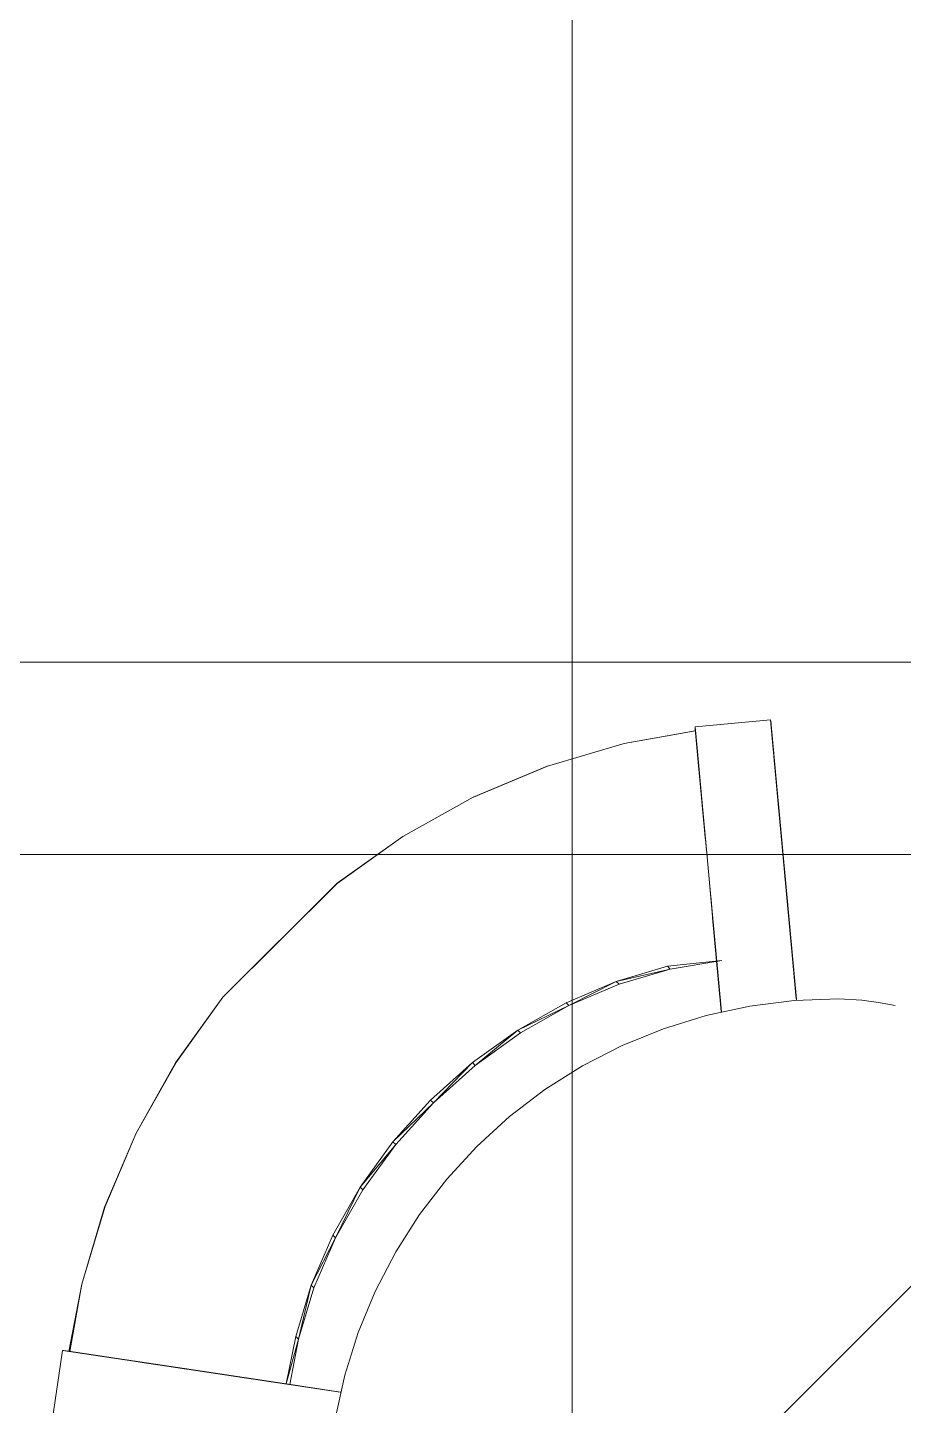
# Model space of a CAD drawing. Extents: x -566 to 72611, y -487 to 32334.
# Drawn here: x 159.95 to 172.96, y 271.96 to 292.43 of the extents above; entities that cross this region are included whole.
import ezdxf

# ---------------------------------------------------------------- set-up
doc = ezdxf.new("R2010")
doc.units = 0
doc.header["$LTSCALE"] = 0.5
doc.header["$MEASUREMENT"] = 0
doc.layers.add('ceilling', color=141, linetype='CONTINUOUS', lineweight=18)
doc.layers.add('floor', color=7, linetype='CONTINUOUS', lineweight=5, true_color=0xcfcfcf)
doc.layers.add('layout', color=7, linetype='CONTINUOUS', lineweight=5, true_color=0xcfcfcf)

msp = doc.modelspace()

# ---------------------------------------------------------------- hatches: boundary and pattern name
at = {"layer": 'floor'}
h = msp.add_hatch(dxfattribs=at)
h.set_pattern_fill('ANSI37', color=256, scale=100, angle=45)
h.set_pattern_definition([(90, (243.028, 267.632), (-12.5, 9e-16), []), (180, (243.028, 267.632), (-9e-16, -12.5), [])])
h.paths.add_polyline_path([(253.46925, 349.5), (154.11744, 349.5), (154.11744, 348.5), (101.14781, 348.5), (101.14781, 349.5), (0, 349.5), (0, 344.5), (36, 344.5, -0.33835703), (0, 308.66941), (0, 308.5), (0, 173.75), (253.46925, 173.75)])
h.paths.add_polyline_path([(36, 344.5), (0, 344.5), (0, 308.66941, 0.33835703)], flags=17)
h.paths.add_polyline_path([(253.46925, 173.75), (0, 173.75), (0, 173.74997), (0, 169.75), (253.46925, 169.75)])
h.paths.add_polyline_path([(253.46925, 169.75), (0, 169.75), (0, 149.21137), (36, 149.21137, -0.33835703), (0, 113.38078), (0, 113.21137), (0, 29.94998), (0, -5), (253.46925, -5)])
h.paths.add_polyline_path([(36, 149.21137), (0, 149.21137), (0, 113.38078, 0.33835703)], flags=17)
h.paths.add_polyline_path([(575.25, 169.75), (510, 169.75), (474.75, 169.75), (327.5, 169.75), (285.46925, 169.75), (285.46925, 165.75), (253.46925, 165.75), (253.46925, -5), (263.99725, -5), (263.99725, 95.99051), (287, 95.99051), (287, 97.5), (292, 97.5), (292, -5), (341.25, -5), (341.25, 13.02988), (341.25012, 15.02988), (346.24839, 15.02988, 0.36108524), (374.08728, 41.24999), (346.25012, 41.24999), (346.25012, 42.99999), (341.25, 42.99999), (341.25, 44.99999), (341.25, 97.5), (357.75, 97.5), (405.75, 97.5), (575.25, 97.5)])

# ---------------------------------------------------------------- linework, layer by layer
at = {"layer": 'ceilling'}
msp.add_line((0, 283), (533.5, 283), dxfattribs=at)
at = {"layer": 'layout'}
for points in [[(169.86365, 282.03963, -67.26699), (169.86365, 282.03963, -67.26699), (169.86377, 282.03838, -67.22689), (170.9857, 282.14307, -67.26699)], [(170.98583, 282.14182, -67.22689), (170.98583, 282.14182, -67.22689), (170.9857, 282.14307, -67.26699), (169.86377, 282.03838, -67.22689)], [(170.9857, 282.14307, -67.26699), (170.9857, 282.14307, -67.26699), (171.07997, 281.12099, -67.48286), (170.99415, 282.05158, -67.48643)], [(171.07176, 281.21047, -67.34798), (171.07176, 281.21047, -67.34798), (171.07997, 281.12099, -67.48286), (170.9857, 282.14307, -67.26699)], [(171.06328, 281.30244, -67.21458), (171.06328, 281.30244, -67.21458), (171.07176, 281.21047, -67.34798), (170.9857, 282.14307, -67.26699)], [(170.98583, 282.14182, -67.22689), (170.98583, 282.14182, -67.22689), (171.06328, 281.30244, -67.21458), (170.9857, 282.14307, -67.26699)], [(170.9864, 282.13601, -67.18715), (170.9864, 282.13601, -67.18715), (171.06328, 281.30244, -67.21458), (170.98583, 282.14182, -67.22689)], [(171.05452, 281.39689, -67.0827), (171.05452, 281.39689, -67.0827), (171.06328, 281.30244, -67.21458), (170.9864, 282.13601, -67.18715)], [(170.98733, 282.12574, -67.14822), (170.98733, 282.12574, -67.14822), (171.05452, 281.39689, -67.0827), (170.9864, 282.13601, -67.18715)], [(170.98867, 282.11106, -67.11057), (170.98867, 282.11106, -67.11057), (171.05452, 281.39689, -67.0827), (170.98733, 282.12574, -67.14822)], [(170.99044, 282.09215, -67.07462), (170.99044, 282.09215, -67.07462), (171.05452, 281.39689, -67.0827), (170.98867, 282.11106, -67.11057)], [(169.86918, 281.97964, -67.27966), (169.86918, 281.97964, -67.27966), (168.81225, 281.79313, -67.36029), (169.86727, 281.97723, -67.23956)], [(169.86365, 282.03963, -67.26699), (169.86365, 282.03963, -67.26699), (169.87209, 281.94814, -67.48643), (169.95791, 281.01755, -67.48286)], [(169.94968, 281.10701, -67.34798), (169.94968, 281.10701, -67.34798), (169.86365, 282.03963, -67.26699), (169.95791, 281.01755, -67.48286)], [(169.94122, 281.199, -67.21458), (169.94122, 281.199, -67.21458), (169.86365, 282.03963, -67.26699), (169.94968, 281.10701, -67.34798)], [(169.86377, 282.03838, -67.22689), (169.86377, 282.03838, -67.22689), (169.86365, 282.03963, -67.26699), (169.94122, 281.199, -67.21458)], [(169.86432, 282.03255, -67.18715), (169.86432, 282.03255, -67.18715), (169.86377, 282.03838, -67.22689), (169.94122, 281.199, -67.21458)], [(169.93246, 281.29346, -67.0827), (169.93246, 281.29346, -67.0827), (169.86432, 282.03255, -67.18715), (169.94122, 281.199, -67.21458)], [(169.86527, 282.0223, -67.14822), (169.86527, 282.0223, -67.14822), (169.86432, 282.03255, -67.18715), (169.93246, 281.29346, -67.0827)], [(169.86661, 282.00762, -67.11057), (169.86661, 282.00762, -67.11057), (169.86527, 282.0223, -67.14822), (169.93246, 281.29346, -67.0827)], [(169.86838, 281.98871, -67.07462), (169.86838, 281.98871, -67.07462), (169.86661, 282.00762, -67.11057), (169.93246, 281.29346, -67.0827)], [(169.93002, 281.32048, -67.04916), (169.93002, 281.32048, -67.04916), (169.86838, 281.98871, -67.07462), (169.93246, 281.29346, -67.0827)], [(169.87049, 281.96584, -67.0408), (169.87049, 281.96584, -67.0408), (169.86838, 281.98871, -67.07462), (169.93002, 281.32048, -67.04916)], [(169.92718, 281.35089, -67.01825), (169.92718, 281.35089, -67.01825), (169.87049, 281.96584, -67.0408), (169.93002, 281.32048, -67.04916)], [(169.87291, 281.93931, -67.00951), (169.87291, 281.93931, -67.00951), (169.87049, 281.96584, -67.0408), (169.92718, 281.35089, -67.01825)], [(169.87209, 281.94814, -67.48643), (169.87209, 281.94814, -67.48643), (169.88034, 281.85938, -67.70689), (169.96595, 280.93048, -67.61917)], [(169.95791, 281.01755, -67.48286), (169.95791, 281.01755, -67.48286), (169.87209, 281.94814, -67.48643), (169.96595, 280.93048, -67.61917)], [(169.92408, 281.38432, -66.99026), (169.92408, 281.38432, -66.99026), (169.87291, 281.93931, -67.00951), (169.92718, 281.35089, -67.01825)], [(169.87567, 281.90933, -66.98109), (169.87567, 281.90933, -66.98109), (169.87291, 281.93931, -67.00951), (169.92408, 281.38432, -66.99026)], [(169.92075, 281.42045, -66.96545), (169.92075, 281.42045, -66.96545), (169.87567, 281.90933, -66.98109), (169.92408, 281.38432, -66.99026)], [(169.87874, 281.87622, -66.95587), (169.87874, 281.87622, -66.95587), (169.87567, 281.90933, -66.98109), (169.92075, 281.42045, -66.96545)], [(171.05208, 281.42392, -67.04916), (171.05208, 281.42392, -67.04916), (171.05452, 281.39689, -67.0827), (170.99044, 282.09215, -67.07462)], [(170.99255, 282.06928, -67.0408), (170.99255, 282.06928, -67.0408), (171.05208, 281.42392, -67.04916), (170.99044, 282.09215, -67.07462)], [(171.04923, 281.45433, -67.01825), (171.04923, 281.45433, -67.01825), (171.05208, 281.42392, -67.04916), (170.99255, 282.06928, -67.0408)], [(170.99497, 282.04275, -67.00951), (170.99497, 282.04275, -67.00951), (171.04923, 281.45433, -67.01825), (170.99255, 282.06928, -67.0408)], [(170.99415, 282.05158, -67.48643), (170.99415, 282.05158, -67.48643), (171.08801, 281.03392, -67.61917), (171.0024, 281.96282, -67.70689)], [(171.07997, 281.12099, -67.48286), (171.07997, 281.12099, -67.48286), (171.08801, 281.03392, -67.61917), (170.99415, 282.05158, -67.48643)], [(171.04614, 281.48776, -66.99026), (171.04614, 281.48776, -66.99026), (171.04923, 281.45433, -67.01825), (170.99497, 282.04275, -67.00951)], [(170.99772, 282.01277, -66.98109), (170.99772, 282.01277, -66.98109), (171.04614, 281.48776, -66.99026), (170.99497, 282.04275, -67.00951)], [(171.04281, 281.52389, -66.96545), (171.04281, 281.52389, -66.96545), (171.04614, 281.48776, -66.99026), (170.99772, 282.01277, -66.98109)], [(171.0008, 281.97966, -66.95587), (171.0008, 281.97966, -66.95587), (171.04281, 281.52389, -66.96545), (170.99772, 282.01277, -66.98109)], [(171.03928, 281.5624, -66.94405), (171.03928, 281.5624, -66.94405), (171.04281, 281.52389, -66.96545), (171.0008, 281.97966, -66.95587)], [(171.00412, 281.94387, -66.93417), (171.00412, 281.94387, -66.93417), (171.03928, 281.5624, -66.94405), (171.0008, 281.97966, -66.95587)], [(171.0024, 281.96282, -67.70689), (171.0024, 281.96282, -67.70689), (171.10331, 280.86744, -67.89597), (171.01029, 281.87698, -67.92834)], [(171.09582, 280.94937, -67.7569), (171.09582, 280.94937, -67.7569), (171.10331, 280.86744, -67.89597), (171.0024, 281.96282, -67.70689)], [(171.08801, 281.03392, -67.61917), (171.08801, 281.03392, -67.61917), (171.09582, 280.94937, -67.7569), (171.0024, 281.96282, -67.70689)], [(171.03551, 281.60291, -66.92626), (171.03551, 281.60291, -66.92626), (171.03928, 281.5624, -66.94405), (171.00412, 281.94387, -66.93417)], [(171.00619, 281.9213, -66.92349), (171.00619, 281.9213, -66.92349), (171.03551, 281.60291, -66.92626), (171.00412, 281.94387, -66.93417)], [(171.03164, 281.64504, -66.91226), (171.03164, 281.64504, -66.91226), (171.03551, 281.60291, -66.92626), (171.00619, 281.9213, -66.92349)], [(171.01126, 281.86606, -66.90224), (171.01126, 281.86606, -66.90224), (171.03164, 281.64504, -66.91226), (171.00619, 281.9213, -66.92349)], [(171.00619, 281.9213, -66.92349), (171.00619, 281.9213, -66.92349), (171.00764, 281.90586, -66.91623), (171.01126, 281.86606, -66.90224)], [(160.4265, 261.07602, -69.72025), (181.23194, 281.88405, -69.73263), (160.42512, 261.07723, -69.73263)], [(181.23194, 281.88405, -69.73263), (160.4265, 261.07602, -69.72025), (181.23324, 281.88275, -69.72025)], [(167.66926, 281.45649, -67.41459), (167.66926, 281.45649, -67.41459), (168.81225, 281.79313, -67.36029), (167.67154, 281.45514, -67.45481)], [(169.9172, 281.45894, -66.94405), (169.9172, 281.45894, -66.94405), (169.87874, 281.87622, -66.95587), (169.92075, 281.42045, -66.96545)], [(169.88207, 281.84043, -66.93417), (169.88207, 281.84043, -66.93417), (169.87874, 281.87622, -66.95587), (169.9172, 281.45894, -66.94405)], [(169.88034, 281.85938, -67.70689), (169.88034, 281.85938, -67.70689), (169.88823, 281.77354, -67.92834), (169.98125, 280.764, -67.89597)], [(169.97376, 280.84594, -67.7569), (169.97376, 280.84594, -67.7569), (169.88034, 281.85938, -67.70689), (169.98125, 280.764, -67.89597)], [(169.96595, 280.93048, -67.61917), (169.96595, 280.93048, -67.61917), (169.88034, 281.85938, -67.70689), (169.97376, 280.84594, -67.7569)], [(169.91345, 281.49947, -66.92626), (169.91345, 281.49947, -66.92626), (169.88207, 281.84043, -66.93417), (169.9172, 281.45894, -66.94405)], [(169.88413, 281.81786, -66.92349), (169.88413, 281.81786, -66.92349), (169.88207, 281.84043, -66.93417), (169.91345, 281.49947, -66.92626)], [(169.90958, 281.5416, -66.91227), (169.90958, 281.5416, -66.91227), (169.88413, 281.81786, -66.92349), (169.91345, 281.49947, -66.92626)], [(169.8892, 281.76262, -66.90224), (169.8892, 281.76262, -66.90224), (169.88413, 281.81786, -66.92349), (169.90958, 281.5416, -66.91227)], [(169.88823, 281.77354, -67.92834), (169.88823, 281.77354, -67.92834), (169.89585, 281.69053, -68.15076), (169.98862, 280.68453, -68.03635)], [(169.98125, 280.764, -67.89597), (169.98125, 280.764, -67.89597), (169.88823, 281.77354, -67.92834), (169.98862, 280.68453, -68.03635)], [(169.90558, 281.58499, -66.90217), (169.90558, 281.58499, -66.90217), (169.8892, 281.76262, -66.90224), (169.90958, 281.5416, -66.91227)], [(169.90558, 281.58499, -66.90217), (169.90558, 281.58499, -66.90217), (169.8892, 281.76262, -66.90224), (169.89326, 281.71844, -66.89612)], [(169.89739, 281.67381, -66.89406), (169.89739, 281.67381, -66.89406), (169.89326, 281.71844, -66.89612), (169.90152, 281.62917, -66.89609)], [(169.90558, 281.58499, -66.90217), (169.90558, 281.58499, -66.90217), (169.89326, 281.71844, -66.89612), (169.90152, 281.62917, -66.89609)], [(169.89585, 281.69053, -68.15076), (169.89585, 281.69053, -68.15076), (169.90322, 281.61037, -68.37411), (170.00256, 280.5334, -68.32092)], [(169.99567, 280.60767, -68.17802), (169.99567, 280.60767, -68.17802), (169.89585, 281.69053, -68.15076), (170.00256, 280.5334, -68.32092)], [(169.98862, 280.68453, -68.03635), (169.98862, 280.68453, -68.03635), (169.89585, 281.69053, -68.15076), (169.99567, 280.60767, -68.17802)], [(171.01029, 281.87698, -67.92834), (171.01029, 281.87698, -67.92834), (171.11068, 280.78797, -68.03635), (171.01791, 281.79397, -68.15076)], [(171.10331, 280.86744, -67.89597), (171.10331, 280.86744, -67.89597), (171.11068, 280.78797, -68.03635), (171.01029, 281.87698, -67.92834)], [(171.02764, 281.68843, -66.90217), (171.02764, 281.68843, -66.90217), (171.03164, 281.64504, -66.91226), (171.01126, 281.86606, -66.90224)], [(171.01532, 281.82188, -66.89612), (171.01532, 281.82188, -66.89612), (171.02764, 281.68843, -66.90217), (171.01126, 281.86606, -66.90224)], [(171.02357, 281.73261, -66.89609), (171.02357, 281.73261, -66.89609), (171.02764, 281.68843, -66.90217), (171.01532, 281.82188, -66.89612)], [(171.01945, 281.77725, -66.89406), (171.01945, 281.77725, -66.89406), (171.02357, 281.73261, -66.89609), (171.01532, 281.82188, -66.89612)], [(171.01791, 281.79397, -68.15076), (171.01791, 281.79397, -68.15076), (171.12461, 280.63684, -68.32092), (171.02528, 281.71381, -68.37411)], [(171.11773, 280.71111, -68.17802), (171.11773, 280.71111, -68.17802), (171.12461, 280.63684, -68.32092), (171.01791, 281.79397, -68.15076)], [(171.11068, 280.78797, -68.03635), (171.11068, 280.78797, -68.03635), (171.11773, 280.71111, -68.17802), (171.01791, 281.79397, -68.15076)], [(171.02528, 281.71381, -68.37411), (171.02528, 281.71381, -68.37411), (171.1312, 280.5652, -68.465), (171.03248, 281.63641, -68.59835)], [(171.12461, 280.63684, -68.32092), (171.12461, 280.63684, -68.32092), (171.1312, 280.5652, -68.465), (171.02528, 281.71381, -68.37411)], [(169.90322, 281.61037, -68.37411), (169.90322, 281.61037, -68.37411), (169.91042, 281.53297, -68.59835), (170.00914, 280.46176, -68.465)], [(170.00256, 280.5334, -68.32092), (170.00256, 280.5334, -68.32092), (169.90322, 281.61037, -68.37411), (170.00914, 280.46176, -68.465)], [(169.91042, 281.53297, -68.59835), (169.91042, 281.53297, -68.59835), (169.9172, 281.45859, -68.82346), (170.02165, 280.32643, -68.75656)], [(170.01548, 280.3928, -68.61022), (170.01548, 280.3928, -68.61022), (169.91042, 281.53297, -68.59835), (170.02165, 280.32643, -68.75656)], [(170.00914, 280.46176, -68.465), (170.00914, 280.46176, -68.465), (169.91042, 281.53297, -68.59835), (170.01548, 280.3928, -68.61022)], [(171.03248, 281.63641, -68.59835), (171.03248, 281.63641, -68.59835), (171.14371, 280.42987, -68.75656), (171.03928, 281.56205, -68.82346)], [(171.13754, 280.49624, -68.61022), (171.13754, 280.49624, -68.61022), (171.14371, 280.42987, -68.75656), (171.03248, 281.63641, -68.59835)], [(171.1312, 280.5652, -68.465), (171.1312, 280.5652, -68.465), (171.13754, 280.49624, -68.61022), (171.03248, 281.63641, -68.59835)], [(171.03928, 281.56205, -68.82346), (171.03928, 281.56205, -68.82346), (171.15032, 280.35757, -68.99538), (171.04589, 281.49044, -69.04939)], [(171.14371, 280.42987, -68.75656), (171.14371, 280.42987, -68.75656), (171.15032, 280.35757, -68.99538), (171.03928, 281.56205, -68.82346)], [(171.04589, 281.49044, -69.04939), (171.04589, 281.49044, -69.04939), (171.15678, 280.28822, -69.23502), (171.05229, 281.42172, -69.27612)], [(171.15032, 280.35757, -68.99538), (171.15032, 280.35757, -68.99538), (171.15678, 280.28822, -69.23502), (171.04589, 281.49044, -69.04939)], [(166.56697, 280.9914, -67.41885), (166.56697, 280.9914, -67.41885), (167.6682, 281.45422, -67.37444), (166.56752, 280.99349, -67.45901)], [(166.56752, 280.99349, -67.45901), (166.56752, 280.99349, -67.45901), (167.66926, 281.45649, -67.41459), (166.56971, 280.99206, -67.49924)], [(167.66926, 281.45649, -67.41459), (167.66926, 281.45649, -67.41459), (166.56752, 280.99349, -67.45901), (167.6682, 281.45422, -67.37444)], [(169.9172, 281.45859, -68.82346), (169.9172, 281.45859, -68.82346), (169.92383, 281.387, -69.04939), (170.0467, 280.05409, -92.37602)], [(170.02165, 280.32643, -68.75656), (170.02165, 280.32643, -68.75656), (169.9172, 281.45859, -68.82346), (170.0467, 280.05409, -92.37602)], [(171.05229, 281.42172, -69.27612), (171.05229, 281.42172, -69.27612), (171.16278, 280.22237, -69.47433), (171.05835, 281.35593, -69.50362)], [(171.15678, 280.28822, -69.23502), (171.15678, 280.28822, -69.23502), (171.16278, 280.22237, -69.47433), (171.05229, 281.42172, -69.27612)], [(171.05835, 281.35593, -69.50362), (171.05835, 281.35593, -69.50362), (171.16777, 280.16877, -69.67496), (171.06412, 281.29277, -69.73302)], [(171.16278, 280.22237, -69.47433), (171.16278, 280.22237, -69.47433), (171.16777, 280.16877, -69.67496), (171.05835, 281.35593, -69.50362)], [(171.06412, 281.29277, -69.73302), (171.06412, 281.29277, -69.73302), (171.17259, 280.11622, -69.87468), (171.06889, 281.24069, -69.9282)], [(171.16777, 280.16877, -69.67496), (171.16777, 280.16877, -69.67496), (171.17259, 280.11622, -69.87468), (171.06412, 281.29277, -69.73302)], [(171.06889, 281.24069, -69.9282), (171.06889, 281.24069, -69.9282), (171.17734, 280.06429, -70.07454), (171.07367, 281.18896, -70.12471)], [(171.17259, 280.11622, -69.87468), (171.17259, 280.11622, -69.87468), (171.17734, 280.06429, -70.07454), (171.06889, 281.24069, -69.9282)], [(171.07367, 281.18896, -70.12471), (171.07367, 281.18896, -70.12471), (171.18208, 280.01302, -70.27457), (171.07839, 281.13785, -70.32137)], [(171.17734, 280.06429, -70.07454), (171.17734, 280.06429, -70.07454), (171.18208, 280.01302, -70.27457), (171.07367, 281.18896, -70.12471)], [(171.07839, 281.13785, -70.32137), (171.07839, 281.13785, -70.32137), (171.18677, 279.96241, -70.47474), (171.08308, 281.0874, -70.51819)], [(171.18208, 280.01302, -70.27457), (171.18208, 280.01302, -70.27457), (171.18677, 279.96241, -70.47474), (171.07839, 281.13785, -70.32137)], [(171.08308, 281.0874, -70.51819), (171.08308, 281.0874, -70.51819), (171.19136, 279.91255, -70.67506), (171.08763, 281.03767, -70.71515)], [(171.18677, 279.96241, -70.47474), (171.18677, 279.96241, -70.47474), (171.19136, 279.91255, -70.67506), (171.08308, 281.0874, -70.51819)], [(166.56752, 280.99349, -67.45901), (166.56752, 280.99349, -67.45901), (165.52119, 280.41015, -67.49301), (166.56697, 280.9914, -67.41885)], [(171.08763, 281.03767, -70.71515), (171.08763, 281.03767, -70.71515), (171.19589, 279.86332, -70.87553), (171.0922, 280.98848, -70.91225)], [(171.19136, 279.91255, -70.67506), (171.19136, 279.91255, -70.67506), (171.19589, 279.86332, -70.87553), (171.08763, 281.03767, -70.71515)], [(171.0922, 280.98848, -70.91225), (171.0922, 280.98848, -70.91225), (171.20037, 279.81473, -71.07615), (171.09666, 280.94005, -71.10952)], [(171.19589, 279.86332, -70.87553), (171.19589, 279.86332, -70.87553), (171.20037, 279.81473, -71.07615), (171.0922, 280.98848, -70.91225)], [(171.19273, 279.89755, -96.79295), (171.19273, 279.89755, -96.79295), (171.09243, 280.98561, -96.6115), (171.20185, 279.79863, -96.26441)], [(171.10154, 280.88652, -96.08183), (171.10154, 280.88652, -96.08183), (171.20185, 279.79863, -96.26441), (171.09243, 280.98561, -96.6115)], [(171.09666, 280.94005, -71.10952), (171.09666, 280.94005, -71.10952), (171.20481, 279.7668, -71.27691), (171.10108, 280.89226, -71.30691)], [(171.20037, 279.81473, -71.07615), (171.20037, 279.81473, -71.07615), (171.20481, 279.7668, -71.27691), (171.09666, 280.94005, -71.10952)], [(171.10108, 280.89226, -71.30691), (171.10108, 280.89226, -71.30691), (171.20915, 279.71961, -71.47781), (171.10535, 280.84519, -71.50446)], [(171.20481, 279.7668, -71.27691), (171.20481, 279.7668, -71.27691), (171.20915, 279.71961, -71.47781), (171.10108, 280.89226, -71.30691)], [(171.21107, 279.69861, -95.73662), (171.21107, 279.69861, -95.73662), (171.20185, 279.79863, -96.26441), (171.10154, 280.88652, -96.08183)], [(171.11083, 280.78605, -95.5518), (171.11083, 280.78605, -95.5518), (171.21107, 279.69861, -95.73662), (171.10154, 280.88652, -96.08183)], [(171.10535, 280.84519, -71.50446), (171.10535, 280.84519, -71.50446), (171.21344, 279.67308, -71.67886), (171.10969, 280.7987, -71.70214)], [(171.20915, 279.71961, -71.47781), (171.20915, 279.71961, -71.47781), (171.21344, 279.67308, -71.67886), (171.10535, 280.84519, -71.50446)], [(171.10969, 280.7987, -71.70214), (171.10969, 280.7987, -71.70214), (171.21763, 279.6273, -71.87965), (171.11388, 280.75292, -71.89996)], [(171.21344, 279.67308, -71.67886), (171.21344, 279.67308, -71.67886), (171.21763, 279.6273, -71.87965), (171.10969, 280.7987, -71.70214)], [(171.22041, 279.59734, -95.20904), (171.22041, 279.59734, -95.20904), (171.21107, 279.69861, -95.73662), (171.11083, 280.78605, -95.5518)], [(171.12024, 280.68433, -95.02197), (171.12024, 280.68433, -95.02197), (171.22041, 279.59734, -95.20904), (171.11083, 280.78605, -95.5518)], [(171.11388, 280.75292, -71.89996), (171.11388, 280.75292, -71.89996), (171.21763, 279.6273, -71.87965), (171.11807, 280.70766, -72.09834)], [(171.11807, 280.70766, -72.09834), (171.11807, 280.70766, -72.09834), (171.23984, 279.38657, -72.9435), (171.14028, 280.46711, -73.16138)], [(171.21763, 279.6273, -71.87965), (171.21763, 279.6273, -71.87965), (171.23984, 279.38657, -72.9435), (171.11807, 280.70766, -72.09834)], [(171.22989, 279.49482, -94.68166), (171.22989, 279.49482, -94.68166), (171.22041, 279.59734, -95.20904), (171.12024, 280.68433, -95.02197)], [(171.12969, 280.58144, -94.49234), (171.12969, 280.58144, -94.49234), (171.22989, 279.49482, -94.68166), (171.12024, 280.68433, -95.02197)], [(171.23942, 279.39115, -94.1545), (171.23942, 279.39115, -94.1545), (171.22989, 279.49482, -94.68166), (171.12969, 280.58144, -94.49234)], [(171.13929, 280.47731, -93.96294), (171.13929, 280.47731, -93.96294), (171.23942, 279.39115, -94.1545), (171.12969, 280.58144, -94.49234)], [(171.24908, 279.28623, -93.62756), (171.24908, 279.28623, -93.62756), (171.23942, 279.39115, -94.1545), (171.13929, 280.47731, -93.96294)], [(171.14901, 280.37194, -93.43375), (171.14901, 280.37194, -93.43375), (171.24908, 279.28623, -93.62756), (171.13929, 280.47731, -93.96294)], [(171.14028, 280.46711, -73.16138), (171.14028, 280.46711, -73.16138), (171.30497, 278.67996, -76.06652), (171.205, 279.76457, -76.26654)], [(171.23984, 279.38657, -72.9435), (171.23984, 279.38657, -72.9435), (171.30497, 278.67996, -76.06652), (171.14028, 280.46711, -73.16138)], [(164.54378, 279.71404, -67.51612), (164.54378, 279.71404, -67.51612), (165.52119, 280.41015, -67.49301), (164.54574, 279.71255, -67.55636)], [(171.25887, 279.18006, -93.10083), (171.25887, 279.18006, -93.10083), (171.24908, 279.28623, -93.62756), (171.14901, 280.37194, -93.43375)], [(171.15884, 280.2653, -92.90478), (171.15884, 280.2653, -92.90478), (171.25887, 279.18006, -93.10083), (171.14901, 280.37194, -93.43375)], [(171.26881, 279.07266, -92.57433), (171.26881, 279.07266, -92.57433), (171.25887, 279.18006, -93.10083), (171.15884, 280.2653, -92.90478)], [(171.16875, 280.15753, -92.37602), (171.16875, 280.15753, -92.37602), (171.26881, 279.07266, -92.57433), (171.15884, 280.2653, -92.90478)], [(170.15673, 278.86065, -92.04804), (170.15673, 278.86065, -92.04804), (170.0467, 280.05409, -92.37602), (170.14675, 278.96922, -92.57433)], [(170.0568, 279.94496, -91.8475), (170.0568, 279.94496, -91.8475), (170.0467, 280.05409, -92.37602), (170.15673, 278.86065, -92.04804)], [(171.27878, 278.96409, -92.04804), (171.27878, 278.96409, -92.04804), (171.26881, 279.07266, -92.57433), (171.16875, 280.15753, -92.37602)], [(171.17886, 280.0484, -91.8475), (171.17886, 280.0484, -91.8475), (171.27878, 278.96409, -92.04804), (171.16875, 280.15753, -92.37602)], [(171.28891, 278.85429, -91.52199), (171.28891, 278.85429, -91.52199), (171.27878, 278.96409, -92.04804), (171.17886, 280.0484, -91.8475)], [(171.18903, 279.93813, -91.31921), (171.18903, 279.93813, -91.31921), (171.28891, 278.85429, -91.52199), (171.17886, 280.0484, -91.8475)], [(170.16685, 278.75086, -91.52199), (170.16685, 278.75086, -91.52199), (170.0568, 279.94496, -91.8475), (170.15673, 278.86065, -92.04804)], [(170.06697, 279.83469, -91.31921), (170.06697, 279.83469, -91.31921), (170.0568, 279.94496, -91.8475), (170.16685, 278.75086, -91.52199)], [(171.29916, 278.74325, -90.99615), (171.29916, 278.74325, -90.99615), (171.28891, 278.85429, -91.52199), (171.18903, 279.93813, -91.31921)], [(171.19932, 279.8266, -90.79114), (171.19932, 279.8266, -90.79114), (171.29916, 278.74325, -90.99615), (171.18903, 279.93813, -91.31921)], [(164.54378, 279.71404, -67.51612), (164.54378, 279.71404, -67.51612), (162.845, 278.02088, -67.52867), (164.5441, 279.71264, -67.47594)], [(170.1771, 278.63981, -90.99615), (170.1771, 278.63981, -90.99615), (170.06697, 279.83469, -91.31921), (170.16685, 278.75086, -91.52199)], [(170.07726, 279.72316, -90.79113), (170.07726, 279.72316, -90.79113), (170.06697, 279.83469, -91.31921), (170.1771, 278.63981, -90.99615)], [(170.18748, 278.52716, -90.46875), (170.18748, 278.52716, -90.46875), (170.07726, 279.72316, -90.79113), (170.1771, 278.63981, -90.99615)], [(170.08762, 279.61084, -90.26526), (170.08762, 279.61084, -90.26526), (170.07726, 279.72316, -90.79113), (170.18748, 278.52716, -90.46875)], [(170.08295, 279.66113, -76.26654), (170.08295, 279.66113, -76.26654), (170.14553, 278.98213, -79.88265), (170.24636, 277.8889, -79.72841)], [(170.18291, 278.57652, -76.06652), (170.18291, 278.57652, -76.06652), (170.08295, 279.66113, -76.26654), (170.24636, 277.8889, -79.72841)], [(171.30954, 278.6306, -90.46875), (171.30954, 278.6306, -90.46875), (171.29916, 278.74325, -90.99615), (171.19932, 279.8266, -90.79114)], [(171.20968, 279.71428, -90.26526), (171.20968, 279.71428, -90.26526), (171.30954, 278.6306, -90.46875), (171.19932, 279.8266, -90.79114)], [(171.205, 279.76457, -76.26654), (171.205, 279.76457, -76.26654), (171.36842, 277.99234, -79.72841), (171.26761, 279.08559, -79.88265)], [(171.30497, 278.67996, -76.06652), (171.30497, 278.67996, -76.06652), (171.36842, 277.99234, -79.72841), (171.205, 279.76457, -76.26654)], [(171.32019, 278.51547, -89.91502), (171.32019, 278.51547, -89.91502), (171.30954, 278.6306, -90.46875), (171.20968, 279.71428, -90.26526)], [(171.22005, 279.60112, -89.7206), (171.22005, 279.60112, -89.7206), (171.32019, 278.51547, -89.91502), (171.20968, 279.71428, -90.26526)], [(170.19813, 278.41203, -89.91502), (170.19813, 278.41203, -89.91502), (170.08762, 279.61084, -90.26526), (170.18748, 278.52716, -90.46875)], [(170.098, 279.49768, -89.7206), (170.098, 279.49768, -89.7206), (170.08762, 279.61084, -90.26526), (170.19813, 278.41203, -89.91502)], [(170.11778, 279.28313, -72.9435), (170.11778, 279.28313, -72.9435), (170.18291, 278.57652, -76.06652), (170.09557, 279.52386, -71.87965)], [(170.20809, 278.30396, -89.35815), (170.20809, 278.30396, -89.35815), (170.098, 279.49768, -89.7206), (170.19813, 278.41203, -89.91502)], [(170.10772, 279.39213, -89.17662), (170.10772, 279.39213, -89.17662), (170.098, 279.49768, -89.7206), (170.20809, 278.30396, -89.35815)], [(171.33015, 278.4074, -89.35815), (171.33015, 278.4074, -89.35815), (171.32019, 278.51547, -89.91502), (171.22005, 279.60112, -89.7206)], [(171.22978, 279.49557, -89.17662), (171.22978, 279.49557, -89.17662), (171.33015, 278.4074, -89.35815), (171.22005, 279.60112, -89.7206)], [(171.33943, 278.30676, -88.80004), (171.33943, 278.30676, -88.80004), (171.33015, 278.4074, -89.35815), (171.22978, 279.49557, -89.17662)], [(171.23889, 279.39717, -88.63143), (171.23889, 279.39717, -88.63143), (171.33943, 278.30676, -88.80004), (171.22978, 279.49557, -89.17662)], [(170.21735, 278.20329, -88.80004), (170.21735, 278.20329, -88.80004), (170.10772, 279.39213, -89.17662), (170.20809, 278.30396, -89.35815)], [(170.11684, 279.29373, -88.63142), (170.11684, 279.29373, -88.63142), (170.10772, 279.39213, -89.17662), (170.21735, 278.20329, -88.80004)], [(170.22596, 278.11007, -88.24079), (170.22596, 278.11007, -88.24079), (170.11684, 279.29373, -88.63142), (170.21735, 278.20329, -88.80004)], [(170.12521, 279.20269, -88.08511), (170.12521, 279.20269, -88.08511), (170.11684, 279.29373, -88.63142), (170.22596, 278.11007, -88.24079)], [(171.34802, 278.21351, -88.24079), (171.34802, 278.21351, -88.24079), (171.33943, 278.30676, -88.80004), (171.23889, 279.39717, -88.63143)], [(171.24727, 279.30613, -88.08511), (171.24727, 279.30613, -88.08511), (171.34802, 278.21351, -88.24079), (171.23889, 279.39717, -88.63143)], [(171.35595, 278.12772, -87.68047), (171.35595, 278.12772, -87.68047), (171.34802, 278.21351, -88.24079), (171.24727, 279.30613, -88.08511)], [(171.25498, 279.22234, -87.53776), (171.25498, 279.22234, -87.53776), (171.35595, 278.12772, -87.68047), (171.24727, 279.30613, -88.08511)], [(170.23387, 278.02426, -87.68047), (170.23387, 278.02426, -87.68047), (170.12521, 279.20269, -88.08511), (170.22596, 278.11007, -88.24079)], [(170.13292, 279.1189, -87.53776), (170.13292, 279.1189, -87.53776), (170.12521, 279.20269, -88.08511), (170.23387, 278.02426, -87.68047)], [(170.24107, 277.94599, -87.11918), (170.24107, 277.94599, -87.11918), (170.13292, 279.1189, -87.53776), (170.23387, 278.02426, -87.68047)], [(170.13997, 279.04239, -86.98946), (170.13997, 279.04239, -86.98946), (170.13292, 279.1189, -87.53776), (170.24107, 277.94599, -87.11918)], [(170.2476, 277.87515, -86.55701), (170.2476, 277.87515, -86.55701), (170.13997, 279.04239, -86.98946), (170.24107, 277.94599, -87.11918)], [(170.14639, 278.97317, -86.44029), (170.14639, 278.97317, -86.44029), (170.13997, 279.04239, -86.98946), (170.2476, 277.87515, -86.55701)], [(171.36313, 278.04943, -87.11918), (171.36313, 278.04943, -87.11918), (171.35595, 278.12772, -87.68047), (171.25498, 279.22234, -87.53776)], [(171.26203, 279.14583, -86.98946), (171.26203, 279.14583, -86.98946), (171.36313, 278.04943, -87.11918), (171.25498, 279.22234, -87.53776)], [(171.36966, 277.97859, -86.55701), (171.36966, 277.97859, -86.55701), (171.36313, 278.04943, -87.11918), (171.26203, 279.14583, -86.98946)], [(171.26845, 279.07661, -86.44029), (171.26845, 279.07661, -86.44029), (171.36966, 277.97859, -86.55701), (171.26203, 279.14583, -86.98946)], [(170.14553, 278.98213, -79.88265), (170.14553, 278.98213, -79.88265), (170.14801, 278.95515, -80.09193), (170.24922, 277.85782, -79.96895)], [(170.24636, 277.8889, -79.72841), (170.24636, 277.8889, -79.72841), (170.14553, 278.98213, -79.88265), (170.24922, 277.85782, -79.96895)], [(170.25345, 277.81174, -85.99404), (170.25345, 277.81174, -85.99404), (170.14639, 278.97317, -86.44029), (170.2476, 277.87515, -86.55701)], [(170.15205, 278.91129, -85.89035), (170.15205, 278.91129, -85.89035), (170.14639, 278.97317, -86.44029), (170.25345, 277.81174, -85.99404)], [(170.14801, 278.95515, -80.09193), (170.14801, 278.95515, -80.09193), (170.15056, 278.92789, -80.31425), (170.25174, 277.82985, -80.19775)], [(170.24922, 277.85782, -79.96895), (170.24922, 277.85782, -79.96895), (170.14801, 278.95515, -80.09193), (170.25174, 277.82985, -80.19775)], [(170.15056, 278.92789, -80.31425), (170.15056, 278.92789, -80.31425), (170.15292, 278.90216, -80.53673), (170.25421, 277.80337, -80.42672)], [(170.25174, 277.82985, -80.19775), (170.25174, 277.82985, -80.19775), (170.15056, 278.92789, -80.31425), (170.25421, 277.80337, -80.42672)], [(169.45564, 278.48058, -76.53475), (169.45564, 278.48058, -76.53475), (168.69318, 278.2554, -76.55921), (169.4962, 278.43983, -77.42431)], [(168.73374, 278.21465, -77.44877), (168.73374, 278.21465, -77.44877), (169.4962, 278.43983, -77.42431), (168.69318, 278.2554, -76.55921)], [(169.4962, 278.43983, -77.42431), (169.4962, 278.43983, -77.42431), (170.26317, 278.56909, -77.39525), (169.45564, 278.48058, -76.53475)], [(167.94783, 277.93806, -76.57867), (167.94783, 277.93806, -76.57867), (167.98839, 277.89731, -77.46822), (168.69318, 278.2554, -76.55921)], [(168.73374, 278.21465, -77.44877), (168.73374, 278.21465, -77.44877), (168.69318, 278.2554, -76.55921), (167.98839, 277.89731, -77.46822)], [(162.14556, 277.04565, -67.51794), (162.14556, 277.04565, -67.51794), (162.14705, 277.04541, -67.47775), (162.845, 278.02088, -67.52867)], [(167.94783, 277.93806, -76.57867), (167.94783, 277.93806, -76.57867), (167.23193, 277.53377, -76.5928), (167.98839, 277.89731, -77.46822)], [(167.27249, 277.49302, -77.48236), (167.27249, 277.49302, -77.48236), (167.98839, 277.89731, -77.46822), (167.23193, 277.53377, -76.5928)], [(170.67524, 277.8878, -80.51045), (170.67524, 277.8878, -80.51045), (170.02629, 277.74839, -80.51045), (170.67524, 277.8878, -79.38364)], [(170.02629, 277.74839, -79.38364), (170.02629, 277.74839, -79.38364), (170.67524, 277.8878, -79.38364), (170.02629, 277.74839, -80.51045)], [(171.33483, 277.97045, -80.51045), (171.33483, 277.97045, -80.51045), (170.67524, 277.8878, -80.51045), (171.33483, 277.97045, -79.38364)], [(170.67524, 277.8878, -79.38364), (170.67524, 277.8878, -79.38364), (171.33483, 277.97045, -79.38364), (170.67524, 277.8878, -80.51045)], [(172.00028, 277.99556, -80.51045), (172.00028, 277.99556, -80.51045), (171.33483, 277.97045, -80.51045), (172.00028, 277.99556, -79.38364)], [(171.33483, 277.97045, -79.38364), (171.33483, 277.97045, -79.38364), (172.00028, 277.99556, -79.38364), (171.33483, 277.97045, -80.51045)], [(172.3409, 277.97893, -79.38364), (172.3409, 277.97893, -79.38364), (172.3409, 277.97893, -80.51045), (172.00028, 277.99556, -79.38364)], [(172.00028, 277.99556, -80.51045), (172.00028, 277.99556, -80.51045), (172.00028, 277.99556, -79.38364), (172.3409, 277.97893, -80.51045)], [(172.5898, 277.94525, -79.38364), (172.5898, 277.94525, -79.38364), (172.5898, 277.94525, -80.51045), (172.3409, 277.97893, -79.38364)], [(172.3409, 277.97893, -80.51045), (172.3409, 277.97893, -80.51045), (172.3409, 277.97893, -79.38364), (172.5898, 277.94525, -80.51045)], [(172.8371, 277.89999, -79.38364), (172.8371, 277.89999, -79.38364), (172.8371, 277.89999, -80.51045), (172.5898, 277.94525, -79.38364)], [(172.5898, 277.94525, -80.51045), (172.5898, 277.94525, -80.51045), (172.5898, 277.94525, -79.38364), (172.8371, 277.89999, -80.51045)], [(170.02629, 277.74839, -80.51045), (170.02629, 277.74839, -80.51045), (169.393, 277.5531, -80.51045), (170.02629, 277.74839, -79.38364)], [(169.393, 277.5531, -79.38364), (169.393, 277.5531, -79.38364), (170.02629, 277.74839, -79.38364), (169.393, 277.5531, -80.51045)], [(166.55727, 277.04928, -76.60138), (166.55727, 277.04928, -76.60138), (166.59783, 277.00853, -77.49094), (167.23193, 277.53377, -76.5928)], [(167.27249, 277.49302, -77.48236), (167.27249, 277.49302, -77.48236), (167.23193, 277.53377, -76.5928), (166.59783, 277.00853, -77.49094)], [(169.393, 277.5531, -80.51045), (169.393, 277.5531, -80.51045), (168.78005, 277.30347, -80.51045), (169.393, 277.5531, -79.38364)], [(168.78005, 277.30347, -79.38364), (168.78005, 277.30347, -79.38364), (169.393, 277.5531, -79.38364), (168.78005, 277.30347, -80.51045)], [(168.78005, 277.30347, -80.51045), (168.78005, 277.30347, -80.51045), (168.19194, 277.00141, -80.51045), (168.78005, 277.30347, -79.38364)], [(168.19194, 277.00141, -79.38364), (168.19194, 277.00141, -79.38364), (168.78005, 277.30347, -79.38364), (168.19194, 277.00141, -80.51045)], [(162.14556, 277.04565, -67.51794), (162.14556, 277.04565, -67.51794), (162.14735, 277.04382, -67.55817), (161.55867, 276.00092, -67.49601)], [(165.93493, 276.49269, -76.60426), (165.93493, 276.49269, -76.60426), (165.97558, 276.45185, -77.4938), (166.55727, 277.04928, -76.60138)], [(165.97558, 276.45185, -77.4938), (165.97558, 276.45185, -77.4938), (166.55727, 277.04928, -76.60138), (166.59783, 277.00853, -77.49094)], [(168.19194, 277.00141, -80.51045), (168.19194, 277.00141, -80.51045), (167.63326, 276.64906, -80.51045), (168.19194, 277.00141, -79.38364)], [(167.63326, 276.64906, -79.38364), (167.63326, 276.64906, -79.38364), (168.19194, 277.00141, -79.38364), (167.63326, 276.64906, -80.51045)], [(167.63326, 276.64906, -80.51045), (167.63326, 276.64906, -80.51045), (167.10798, 276.24919, -80.51045), (167.63326, 276.64906, -79.38364)], [(167.10798, 276.24919, -79.38364), (167.10798, 276.24919, -79.38364), (167.63326, 276.64906, -79.38364), (167.10798, 276.24919, -80.51045)], [(165.93493, 276.49269, -76.60426), (165.93493, 276.49269, -76.60426), (165.37544, 275.87291, -76.60138), (165.97558, 276.45185, -77.4938)], [(165.416, 275.83216, -77.49094), (165.416, 275.83216, -77.49094), (165.97558, 276.45185, -77.4938), (165.37544, 275.87291, -76.60138)], [(167.10798, 276.24919, -80.51045), (167.10798, 276.24919, -80.51045), (166.62018, 275.80464, -80.51045), (167.10798, 276.24919, -79.38364)], [(166.62018, 275.80464, -79.38364), (166.62018, 275.80464, -79.38364), (167.10798, 276.24919, -79.38364), (166.62018, 275.80464, -80.51045)], [(161.09177, 274.90047, -67.46316), (161.09177, 274.90047, -67.46316), (161.09363, 274.90128, -67.423), (161.55867, 276.00092, -67.49601)], [(165.37544, 275.87291, -76.60138), (165.37544, 275.87291, -76.60138), (164.88783, 275.20051, -76.5928), (165.416, 275.83216, -77.49094)], [(164.92839, 275.15976, -77.48236), (164.92839, 275.15976, -77.48236), (165.416, 275.83216, -77.49094), (164.88783, 275.20051, -76.5928)], [(166.62018, 275.80464, -80.51045), (166.62018, 275.80464, -80.51045), (166.1734, 275.31893, -80.51045), (166.62018, 275.80464, -79.38364)], [(166.1734, 275.31893, -79.38364), (166.1734, 275.31893, -79.38364), (166.62018, 275.80464, -79.38364), (166.1734, 275.31893, -80.51045)], [(164.48022, 274.48649, -76.57867), (164.48022, 274.48649, -76.57867), (164.52078, 274.44574, -77.46822), (164.88783, 275.20051, -76.5928)], [(164.92839, 275.15976, -77.48236), (164.92839, 275.15976, -77.48236), (164.88783, 275.20051, -76.5928), (164.52078, 274.44574, -77.46822)], [(166.1734, 275.31893, -80.51045), (166.1734, 275.31893, -80.51045), (165.7711, 274.79551, -80.51045), (166.1734, 275.31893, -79.38364)], [(165.7711, 274.79551, -79.38364), (165.7711, 274.79551, -79.38364), (166.1734, 275.31893, -79.38364), (165.7711, 274.79551, -80.51045)], [(161.09177, 274.90047, -67.46316), (161.09177, 274.90047, -67.46316), (161.09341, 274.89848, -67.50339), (160.75094, 273.75825, -67.41982)], [(165.7711, 274.79551, -80.51045), (165.7711, 274.79551, -80.51045), (165.41617, 274.23847, -80.51045), (165.7711, 274.79551, -79.38364)], [(165.41617, 274.23847, -79.38364), (165.41617, 274.23847, -79.38364), (165.7711, 274.79551, -79.38364), (165.41617, 274.23847, -80.51045)], [(164.48022, 274.48649, -76.57867), (164.48022, 274.48649, -76.57867), (164.15943, 273.74262, -76.55921), (164.52078, 274.44574, -77.46822)], [(164.19999, 273.70187, -77.44877), (164.19999, 273.70187, -77.44877), (164.52078, 274.44574, -77.46822), (164.15943, 273.74262, -76.55921)], [(165.41617, 274.23847, -80.51045), (165.41617, 274.23847, -80.51045), (165.11138, 273.65177, -80.51045), (165.41617, 274.23847, -79.38364)], [(165.11138, 273.65177, -79.38364), (165.11138, 273.65177, -79.38364), (165.41617, 274.23847, -79.38364), (165.11138, 273.65177, -80.51045)], [(160.57189, 272.75854, -67.09033), (160.57189, 272.75854, -67.09033), (160.56126, 272.76013, -67.06297), (160.75094, 273.75825, -67.41982)], [(163.93074, 272.98123, -76.53475), (163.93074, 272.98123, -76.53475), (163.9713, 272.94048, -77.42431), (164.15943, 273.74262, -76.55921)], [(164.19999, 273.70187, -77.44877), (164.19999, 273.70187, -77.44877), (164.15943, 273.74262, -76.55921), (163.9713, 272.94048, -77.42431)], [(165.11138, 273.65177, -80.51045), (165.11138, 273.65177, -80.51045), (164.85891, 273.03998, -80.51045), (165.11138, 273.65177, -79.38364)], [(164.85891, 273.03998, -79.38364), (164.85891, 273.03998, -79.38364), (165.11138, 273.65177, -79.38364), (164.85891, 273.03998, -80.51045)], [(163.93074, 272.98123, -76.53475), (163.93074, 272.98123, -76.53475), (163.78851, 272.27594, -91.33982), (163.9713, 272.94048, -77.42431)], [(163.84367, 272.26763, -91.07691), (163.84367, 272.26763, -91.07691), (163.9713, 272.94048, -77.42431), (163.78851, 272.27594, -91.33982)], [(164.85891, 273.03998, -80.51045), (164.85891, 273.03998, -80.51045), (164.66068, 272.4076, -80.51045), (164.85891, 273.03998, -79.38364)], [(164.66068, 272.4076, -79.38364), (164.66068, 272.4076, -79.38364), (164.85891, 273.03998, -79.38364), (164.66068, 272.4076, -80.51045)], [(160.29999, 271.65989, -67.34775), (160.29999, 271.65989, -67.34775), (160.30124, 271.65976, -67.30764), (160.46726, 272.7742, -67.34775)], [(160.46726, 272.7742, -67.34775), (160.46726, 272.7742, -67.34775), (161.48226, 272.62191, -67.56361), (160.55808, 272.76057, -67.56718)], [(161.39338, 272.63524, -67.42873), (161.39338, 272.63524, -67.42873), (161.48226, 272.62191, -67.56361), (160.46726, 272.7742, -67.34775)], [(161.302, 272.649, -67.29533), (161.302, 272.649, -67.29533), (161.39338, 272.63524, -67.42873), (160.46726, 272.7742, -67.34775)], [(160.46847, 272.77402, -67.30764), (160.46847, 272.77402, -67.30764), (161.302, 272.649, -67.29533), (160.46726, 272.7742, -67.34775)], [(160.47421, 272.77319, -67.2679), (160.47421, 272.77319, -67.2679), (161.302, 272.649, -67.29533), (160.46847, 272.77402, -67.30764)], [(161.20829, 272.66303, -67.16345), (161.20829, 272.66303, -67.16345), (161.302, 272.649, -67.29533), (160.47421, 272.77319, -67.2679)], [(160.48443, 272.77166, -67.22897), (160.48443, 272.77166, -67.22897), (161.20829, 272.66303, -67.16345), (160.47421, 272.77319, -67.2679)], [(160.49902, 272.76946, -67.19132), (160.49902, 272.76946, -67.19132), (161.20829, 272.66303, -67.16345), (160.48443, 272.77166, -67.22897)], [(160.5177, 272.7667, -67.15537), (160.5177, 272.7667, -67.15537), (161.20829, 272.66303, -67.16345), (160.49902, 272.76946, -67.19132)], [(161.18137, 272.66706, -67.12991), (161.18137, 272.66706, -67.12991), (161.20829, 272.66303, -67.16345), (160.5177, 272.7667, -67.15537)], [(160.54039, 272.76328, -67.12155), (160.54039, 272.76328, -67.12155), (161.18137, 272.66706, -67.12991), (160.5177, 272.7667, -67.15537)], [(161.15117, 272.67162, -67.099), (161.15117, 272.67162, -67.099), (161.18137, 272.66706, -67.12991), (160.54039, 272.76328, -67.12155)], [(160.56684, 272.75929, -67.09026), (160.56684, 272.75929, -67.09026), (161.15117, 272.67162, -67.099), (160.54039, 272.76328, -67.12155)], [(160.55808, 272.76057, -67.56718), (160.55808, 272.76057, -67.56718), (161.56871, 272.60894, -67.69993), (160.64618, 272.74733, -67.78764)], [(161.48226, 272.62191, -67.56361), (161.48226, 272.62191, -67.56361), (161.56871, 272.60894, -67.69993), (160.55808, 272.76057, -67.56718)], [(161.11795, 272.67662, -67.07101), (161.11795, 272.67662, -67.07101), (161.15117, 272.67162, -67.099), (160.56684, 272.75929, -67.09026)], [(160.59661, 272.75482, -67.06184), (160.59661, 272.75482, -67.06184), (161.11795, 272.67662, -67.07101), (160.56684, 272.75929, -67.09026)], [(161.08214, 272.68197, -67.0462), (161.08214, 272.68197, -67.0462), (161.11795, 272.67662, -67.07101), (160.59661, 272.75482, -67.06184)], [(160.62952, 272.74987, -67.03663), (160.62952, 272.74987, -67.03663), (161.08214, 272.68197, -67.0462), (160.59661, 272.75482, -67.06184)], [(161.04383, 272.68775, -67.0248), (161.04383, 272.68775, -67.0248), (161.08214, 272.68197, -67.0462), (160.62952, 272.74987, -67.03663)], [(160.66499, 272.74452, -67.01492), (160.66499, 272.74452, -67.01492), (161.04383, 272.68775, -67.0248), (160.62952, 272.74987, -67.03663)], [(160.64618, 272.74733, -67.78764), (160.64618, 272.74733, -67.78764), (161.73404, 272.58421, -67.97672), (160.73147, 272.73457, -68.00909)], [(161.65263, 272.59636, -67.83765), (161.65263, 272.59636, -67.83765), (161.73404, 272.58421, -67.97672), (160.64618, 272.74733, -67.78764)], [(161.56871, 272.60894, -67.69993), (161.56871, 272.60894, -67.69993), (161.65263, 272.59636, -67.83765), (160.64618, 272.74733, -67.78764)], [(161.00366, 272.69376, -67.00702), (161.00366, 272.69376, -67.00702), (161.04383, 272.68775, -67.0248), (160.66499, 272.74452, -67.01492)], [(160.68742, 272.74119, -67.00424), (160.68742, 272.74119, -67.00424), (161.00366, 272.69376, -67.00702), (160.66499, 272.74452, -67.01492)], [(160.96182, 272.69999, -66.99302), (160.96182, 272.69999, -66.99302), (161.00366, 272.69376, -67.00702), (160.68742, 272.74119, -67.00424)], [(160.7423, 272.73295, -66.983), (160.7423, 272.73295, -66.983), (160.96182, 272.69999, -66.99302), (160.68742, 272.74119, -67.00424)], [(160.68742, 272.74119, -67.00424), (160.68742, 272.74119, -67.00424), (160.70274, 272.73887, -66.99698), (160.7423, 272.73295, -66.983)], [(160.73147, 272.73457, -68.00909), (160.73147, 272.73457, -68.00909), (161.81295, 272.57234, -68.11711), (160.81388, 272.72221, -68.23151)], [(161.73404, 272.58421, -67.97672), (161.73404, 272.58421, -67.97672), (161.81295, 272.57234, -68.11711), (160.73147, 272.73457, -68.00909)], [(160.91872, 272.70652, -66.98292), (160.91872, 272.70652, -66.98292), (160.96182, 272.69999, -66.99302), (160.7423, 272.73295, -66.983)], [(160.78622, 272.72637, -66.97688), (160.78622, 272.72637, -66.97688), (160.91872, 272.70652, -66.98292), (160.7423, 272.73295, -66.983)], [(160.8748, 272.71309, -66.97684), (160.8748, 272.71309, -66.97684), (160.91872, 272.70652, -66.98292), (160.78622, 272.72637, -66.97688)], [(160.83044, 272.71975, -66.97481), (160.83044, 272.71975, -66.97481), (160.8748, 272.71309, -66.97684), (160.78622, 272.72637, -66.97688)], [(160.81388, 272.72221, -68.23151), (160.81388, 272.72221, -68.23151), (161.96305, 272.54985, -68.40167), (160.89356, 272.71024, -68.45486)], [(161.88931, 272.56085, -68.25877), (161.88931, 272.56085, -68.25877), (161.96305, 272.54985, -68.40167), (160.81388, 272.72221, -68.23151)], [(161.81295, 272.57234, -68.11711), (161.81295, 272.57234, -68.11711), (161.88931, 272.56085, -68.25877), (160.81388, 272.72221, -68.23151)], [(160.89356, 272.71024, -68.45486), (160.89356, 272.71024, -68.45486), (162.03415, 272.53915, -68.54575), (160.97027, 272.69876, -68.6791)], [(161.96305, 272.54985, -68.40167), (161.96305, 272.54985, -68.40167), (162.03415, 272.53915, -68.54575), (160.89356, 272.71024, -68.45486)], [(160.97027, 272.69876, -68.6791), (160.97027, 272.69876, -68.6791), (162.16858, 272.51899, -68.83732), (161.04426, 272.68767, -68.90421)], [(162.1027, 272.52885, -68.69098), (162.1027, 272.52885, -68.69098), (162.16858, 272.51899, -68.83732), (160.97027, 272.69876, -68.6791)], [(162.03415, 272.53915, -68.54575), (162.03415, 272.53915, -68.54575), (162.1027, 272.52885, -68.69098), (160.97027, 272.69876, -68.6791)], [(161.04426, 272.68767, -68.90421), (161.04426, 272.68767, -68.90421), (162.24042, 272.50816, -69.07613), (161.11536, 272.67697, -69.13014)], [(162.16858, 272.51899, -68.83732), (162.16858, 272.51899, -68.83732), (162.24042, 272.50816, -69.07613), (161.04426, 272.68767, -68.90421)], [(161.11536, 272.67697, -69.13014), (161.11536, 272.67697, -69.13014), (162.30927, 272.49782, -69.31577), (161.18353, 272.6668, -69.35687)], [(162.24042, 272.50816, -69.07613), (162.24042, 272.50816, -69.07613), (162.30927, 272.49782, -69.31577), (161.11536, 272.67697, -69.13014)], [(161.18353, 272.6668, -69.35687), (161.18353, 272.6668, -69.35687), (162.37472, 272.48804, -69.55508), (161.24889, 272.65694, -69.58437)], [(162.30927, 272.49782, -69.31577), (162.30927, 272.49782, -69.31577), (162.37472, 272.48804, -69.55508), (161.18353, 272.6668, -69.35687)], [(161.24889, 272.65694, -69.58437), (161.24889, 272.65694, -69.58437), (162.42792, 272.48002, -69.75571), (161.31162, 272.64756, -69.81377)], [(162.37472, 272.48804, -69.55508), (162.37472, 272.48804, -69.55508), (162.42792, 272.48002, -69.75571), (161.24889, 272.65694, -69.58437)], [(161.31162, 272.64756, -69.81377), (161.31162, 272.64756, -69.81377), (162.48012, 272.47221, -69.95543), (161.36335, 272.6398, -70.00896)], [(162.42792, 272.48002, -69.75571), (162.42792, 272.48002, -69.75571), (162.48012, 272.47221, -69.95543), (161.31162, 272.64756, -69.81377)], [(161.36335, 272.6398, -70.00896), (161.36335, 272.6398, -70.00896), (162.53172, 272.4645, -70.1553), (161.41478, 272.63208, -70.20546)], [(162.48012, 272.47221, -69.95543), (162.48012, 272.47221, -69.95543), (162.53172, 272.4645, -70.1553), (161.36335, 272.6398, -70.00896)], [(161.41478, 272.63208, -70.20546), (161.41478, 272.63208, -70.20546), (162.58254, 272.45687, -70.35532), (161.46547, 272.6245, -70.40212)], [(162.53172, 272.4645, -70.1553), (162.53172, 272.4645, -70.1553), (162.58254, 272.45687, -70.35532), (161.41478, 272.63208, -70.20546)], [(161.46547, 272.6245, -70.40212), (161.46547, 272.6245, -70.40212), (162.63281, 272.44938, -70.55549), (161.51565, 272.61692, -70.59894)], [(162.58254, 272.45687, -70.35532), (162.58254, 272.45687, -70.35532), (162.63281, 272.44938, -70.55549), (161.46547, 272.6245, -70.40212)], [(161.51565, 272.61692, -70.59894), (161.51565, 272.61692, -70.59894), (162.68238, 272.44188, -70.75581), (161.565, 272.60955, -70.7959)], [(162.63281, 272.44938, -70.55549), (162.63281, 272.44938, -70.55549), (162.68238, 272.44188, -70.75581), (161.51565, 272.61692, -70.59894)], [(161.565, 272.60955, -70.7959), (161.565, 272.60955, -70.7959), (162.73126, 272.43456, -70.95628), (161.61384, 272.60219, -70.99301)], [(162.68238, 272.44188, -70.75581), (162.68238, 272.44188, -70.75581), (162.73126, 272.43456, -70.95628), (161.565, 272.60955, -70.7959)], [(161.61384, 272.60219, -70.99301), (161.61384, 272.60219, -70.99301), (162.77954, 272.42733, -71.1569), (161.66195, 272.59496, -71.19027)], [(162.73126, 272.43456, -70.95628), (162.73126, 272.43456, -70.95628), (162.77954, 272.42733, -71.1569), (161.61384, 272.60219, -70.99301)], [(162.69726, 272.43964, -96.8737), (162.69726, 272.43964, -96.8737), (161.61669, 272.60175, -96.69225), (162.79559, 272.42487, -96.34516)], [(161.7151, 272.58706, -96.16259), (161.7151, 272.58706, -96.16259), (162.79559, 272.42487, -96.34516), (161.61669, 272.60175, -96.69225)], [(161.66195, 272.59496, -71.19027), (161.66195, 272.59496, -71.19027), (162.82704, 272.42018, -71.35767), (161.70936, 272.5879, -71.38766)], [(162.77954, 272.42733, -71.1569), (162.77954, 272.42733, -71.1569), (162.82704, 272.42018, -71.35767), (161.66195, 272.59496, -71.19027)], [(161.70936, 272.5879, -71.38766), (161.70936, 272.5879, -71.38766), (162.87398, 272.41317, -71.55856), (161.75613, 272.58088, -71.58521)], [(162.82704, 272.42018, -71.35767), (162.82704, 272.42018, -71.35767), (162.87398, 272.41317, -71.55856), (161.70936, 272.5879, -71.38766)], [(162.89486, 272.41001, -95.81737), (162.89486, 272.41001, -95.81737), (162.79559, 272.42487, -96.34516), (161.7151, 272.58706, -96.16259)], [(161.81489, 272.57203, -95.63255), (161.81489, 272.57203, -95.63255), (162.89486, 272.41001, -95.81737), (161.7151, 272.58706, -96.16259)], [(161.75613, 272.58088, -71.58521), (161.75613, 272.58088, -71.58521), (162.92023, 272.40615, -71.75961), (161.80229, 272.57396, -71.78289)], [(162.87398, 272.41317, -71.55856), (162.87398, 272.41317, -71.55856), (162.92023, 272.40615, -71.75961), (161.75613, 272.58088, -71.58521)], [(161.80229, 272.57396, -71.78289), (161.80229, 272.57396, -71.78289), (162.96566, 272.39936, -71.9604), (161.84781, 272.56708, -71.98071)], [(162.92023, 272.40615, -71.75961), (162.92023, 272.40615, -71.75961), (162.96566, 272.39936, -71.9604), (161.80229, 272.57396, -71.78289)], [(162.99543, 272.39489, -95.28979), (162.99543, 272.39489, -95.28979), (162.89486, 272.41001, -95.81737), (161.81489, 272.57203, -95.63255)], [(161.91593, 272.55686, -95.10271), (161.91593, 272.55686, -95.10271), (162.99543, 272.39489, -95.28979), (161.81489, 272.57203, -95.63255)], [(161.84781, 272.56708, -71.98071), (161.84781, 272.56708, -71.98071), (162.96566, 272.39936, -71.9604), (161.89277, 272.56032, -72.17908)], [(161.89277, 272.56032, -72.17908), (161.89277, 272.56032, -72.17908), (163.20476, 272.3635, -73.02425), (162.13156, 272.52451, -73.24213)], [(162.96566, 272.39936, -71.9604), (162.96566, 272.39936, -71.9604), (163.20476, 272.3635, -73.02425), (161.89277, 272.56032, -72.17908)], [(163.09725, 272.37963, -94.76241), (163.09725, 272.37963, -94.76241), (162.99543, 272.39489, -95.28979), (161.91593, 272.55686, -95.10271)], [(162.01805, 272.54156, -94.5731), (162.01805, 272.54156, -94.5731), (163.09725, 272.37963, -94.76241), (161.91593, 272.55686, -95.10271)], [(163.20023, 272.36416, -94.23525), (163.20023, 272.36416, -94.23525), (163.09725, 272.37963, -94.76241), (162.01805, 272.54156, -94.5731)], [(162.12151, 272.52604, -94.04369), (162.12151, 272.52604, -94.04369), (163.20023, 272.36416, -94.23525), (162.01805, 272.54156, -94.5731)], [(163.30442, 272.34851, -93.70831), (163.30442, 272.34851, -93.70831), (163.20023, 272.36416, -94.23525), (162.12151, 272.52604, -94.04369)], [(162.12151, 272.52604, -94.04369), (162.12151, 272.52604, -94.04369), (163.30442, 272.34851, -93.70831), (162.22618, 272.51035, -93.5145)], [(162.13156, 272.52451, -73.24213), (162.13156, 272.52451, -73.24213), (163.90653, 272.25821, -76.14727), (162.82932, 272.41987, -76.3473)], [(163.20476, 272.3635, -73.02425), (163.20476, 272.3635, -73.02425), (163.90653, 272.25821, -76.14727), (162.13156, 272.52451, -73.24213)], [(163.40986, 272.33273, -93.18158), (163.40986, 272.33273, -93.18158), (163.30442, 272.34851, -93.70831), (162.22618, 272.51035, -93.5145)], [(162.33201, 272.49444, -92.98553), (162.33201, 272.49444, -92.98553), (163.40986, 272.33273, -93.18158), (162.22618, 272.51035, -93.5145)], [(163.51647, 272.31673, -92.65508), (163.51647, 272.31673, -92.65508), (163.40986, 272.33273, -93.18158), (162.33201, 272.49444, -92.98553)], [(162.43909, 272.4784, -92.45678), (162.43909, 272.4784, -92.45678), (163.51647, 272.31673, -92.65508), (162.33201, 272.49444, -92.98553)], [(163.62429, 272.30055, -92.1288), (163.62429, 272.30055, -92.1288), (163.51647, 272.31673, -92.65508), (162.43909, 272.4784, -92.45678)], [(162.54747, 272.46209, -91.92825), (162.54747, 272.46209, -91.92825), (163.62429, 272.30055, -92.1288), (162.43909, 272.4784, -92.45678)], [(163.73335, 272.28425, -91.60274), (163.73335, 272.28425, -91.60274), (163.62429, 272.30055, -92.1288), (162.54747, 272.46209, -91.92825)], [(162.65697, 272.44569, -91.39996), (162.65697, 272.44569, -91.39996), (163.73335, 272.28425, -91.60274), (162.54747, 272.46209, -91.92825)], [(163.84367, 272.26763, -91.07691), (163.84367, 272.26763, -91.07691), (163.73335, 272.28425, -91.60274), (162.65697, 272.44569, -91.39996)], [(162.76767, 272.42912, -90.87189), (162.76767, 272.42912, -90.87189), (163.84367, 272.26763, -91.07691), (162.65697, 272.44569, -91.39996)], [(163.95554, 272.25084, -90.54951), (163.95554, 272.25084, -90.54951), (163.84367, 272.26763, -91.07691), (162.76767, 272.42912, -90.87189)], [(162.8792, 272.41234, -90.34601), (162.8792, 272.41234, -90.34601), (163.95554, 272.25084, -90.54951), (162.76767, 272.42912, -90.87189)], [(162.82932, 272.41987, -76.3473), (162.82932, 272.41987, -76.3473), (164.58936, 272.15576, -79.80917), (163.5037, 272.31866, -79.9634)], [(163.90653, 272.25821, -76.14727), (163.90653, 272.25821, -76.14727), (164.58936, 272.15576, -79.80917), (162.82932, 272.41987, -76.3473)], [(164.06983, 272.2337, -89.99577), (164.06983, 272.2337, -89.99577), (163.95554, 272.25084, -90.54951), (162.8792, 272.41234, -90.34601)], [(162.99167, 272.39546, -89.80136), (162.99167, 272.39546, -89.80136), (164.06983, 272.2337, -89.99577), (162.8792, 272.41234, -90.34601)], [(164.17717, 272.21757, -89.4389), (164.17717, 272.21757, -89.4389), (164.06983, 272.2337, -89.99577), (162.99167, 272.39546, -89.80136)], [(163.09651, 272.37976, -89.25737), (163.09651, 272.37976, -89.25737), (164.17717, 272.21757, -89.4389), (162.99167, 272.39546, -89.80136)], [(164.27709, 272.20267, -88.8808), (164.27709, 272.20267, -88.8808), (164.17717, 272.21757, -89.4389), (163.09651, 272.37976, -89.25737)], [(163.19419, 272.36504, -88.71218), (163.19419, 272.36504, -88.71218), (164.27709, 272.20267, -88.8808), (163.09651, 272.37976, -89.25737)], [(164.36968, 272.18873, -88.32154), (164.36968, 272.18873, -88.32154), (164.27709, 272.20267, -88.8808), (163.19419, 272.36504, -88.71218)], [(163.28462, 272.35153, -88.16586), (163.28462, 272.35153, -88.16586), (164.36968, 272.18873, -88.32154), (163.19419, 272.36504, -88.71218)], [(164.45493, 272.17593, -87.76122), (164.45493, 272.17593, -87.76122), (164.36968, 272.18873, -88.32154), (163.28462, 272.35153, -88.16586)], [(163.36788, 272.339, -87.61851), (163.36788, 272.339, -87.61851), (164.45493, 272.17593, -87.76122), (163.28462, 272.35153, -88.16586)], [(164.53267, 272.16427, -87.19993), (164.53267, 272.16427, -87.19993), (164.45493, 272.17593, -87.76122), (163.36788, 272.339, -87.61851)], [(163.44386, 272.32764, -87.07021), (163.44386, 272.32764, -87.07021), (164.53267, 272.16427, -87.19993), (163.36788, 272.339, -87.61851)], [(164.60304, 272.1537, -86.63776), (164.60304, 272.1537, -86.63776), (164.53267, 272.16427, -87.19993), (163.44386, 272.32764, -87.07021)], [(163.51254, 272.3173, -86.52105), (163.51254, 272.3173, -86.52105), (164.60304, 272.1537, -86.63776), (163.44386, 272.32764, -87.07021)], [(164.66068, 272.4076, -80.51045), (164.66068, 272.4076, -80.51045), (164.51827, 271.7593, -80.51045), (164.66068, 272.4076, -79.38364)], [(164.51827, 271.7593, -79.38364), (164.51827, 271.7593, -79.38364), (164.66068, 272.4076, -79.38364), (164.51827, 271.7593, -80.51045)]]:
    msp.add_3dface(points, dxfattribs=at)

doc.saveas('drawing.dxf')
